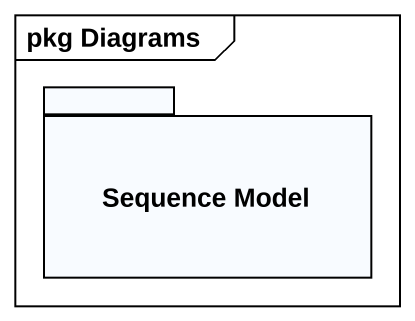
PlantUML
@startuml
mainframe pkg Diagrams
package "Sequence Model" as Sequence_Model {
}
@enduml
